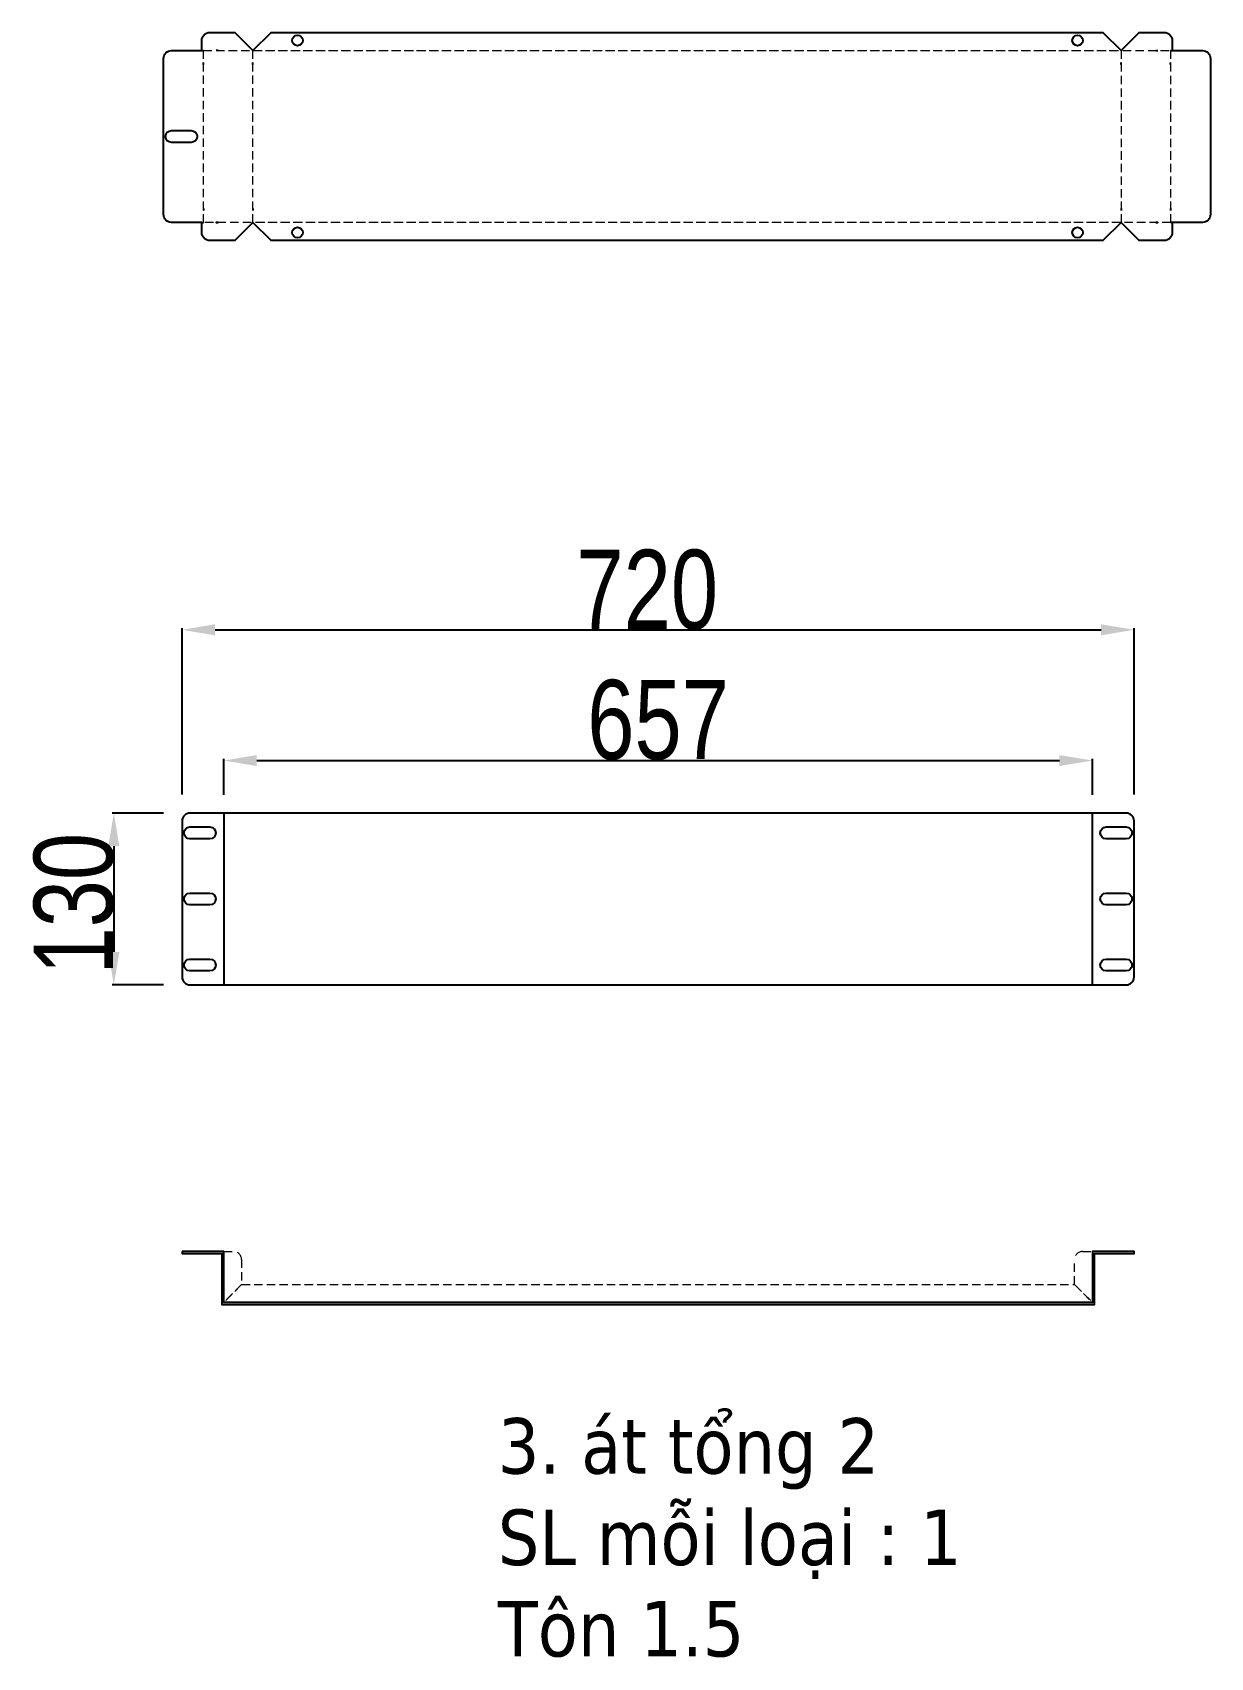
# Model space of a CAD drawing. Header units: inches. Extents: x 21 to 136330, y 8 to 58290.
# Drawn here: x 16217 to 17108, y 27099 to 28329 of the extents above; entities that cross this region are included whole.
import ezdxf

# ---------------------------------------------------------------- set-up
doc = ezdxf.new("R2010")
doc.units = ezdxf.units.IN
doc.header["$MEASUREMENT"] = 0
doc.linetypes.add('HIDDEN', pattern=[9.525, 6.35, -3.175])
doc.layers.add('@.0.DM. NÉT CHÍNH', color=7, linetype='Continuous')
doc.layers.add('@.0.DM. NÉT CHÍNH @ 1', color=7, linetype='Continuous')
doc.layers.add('@.0.DM. NÉT ĐỨT', color=8, linetype='HIDDEN', lineweight=9)
doc.layers.add('@.DM. KÍCH THƯỚC', color=8, linetype='Continuous', transparency=0.2)
doc.layers.add('@.DM. KÍCH THƯỚC @ 1', color=8, linetype='Continuous', transparency=0.2)
doc.styles.add('Note Text (ISO)', font='tahoma.ttf')
doc.styles.add('roman', font='roman.shx', dxfattribs={"width": 0.8})
doc.dimstyles.new('Kích thước Duy Mạnh', dxfattribs={"dimtxt": 30, "dimasz": 25, "dimexe": 1.25, "dimexo": 20, "dimtad": 1, "dimdec": 1, "dimtxsty": 'roman', "dimcen": 2.5, "dimclrd": 8, "dimclre": 8, "dimclrt": 2, "dimadec": 0, "dimazin": 0, "dimtfac": 1, "dimtdec": 1, "dimtix": 1, "dimtmove": 0, "dimatfit": 3, "dimfxl": 1, "dimtfillclr": 1, "dimarcsym": 0})

# ---------------------------------------------------------------- blocks, each defined once
blk = doc.blocks.new('*D591')
at = {"layer": '@.DM. KÍCH THƯỚC', "color": 8, "lineweight": -2, "transparency": 16777216}
for p, q in [((16330, 27752), (16330, 27878)), ((17050, 27752), (17050, 27878))]:
    blk.add_line(p, q, dxfattribs=at)
at = {"layer": '@.DM. KÍCH THƯỚC', "lineweight": -2, "transparency": 16777216}
blk.add_line((16355, 27876.7), (17025, 27876.7), dxfattribs=at)
at = {"layer": '@.DM. KÍCH THƯỚC', "transparency": 16777216}
for points in [[(16355, 27880.9), (16355, 27872.5), (16330, 27876.7)], [(17025, 27880.9), (17025, 27872.5), (17050, 27876.7)]]:
    blk.add_solid(points, dxfattribs=at)
at = {"layer": 'Defpoints', "color": 0, "transparency": 16777216}
for p in [(17050, 27876.7), (16330, 27732), (17050, 27732)]:
    blk.add_point(p, dxfattribs=at)
at = {"layer": '@.DM. KÍCH THƯỚC', "color": 2, "transparency": 16777216, "insert": (16628.3, 27937.3), "char_height": 60, "attachment_point": 1, "style": 'roman'}
blk.add_mtext('720', dxfattribs=at)
blk = doc.blocks.new('*D592')
at = {"layer": '@.DM. KÍCH THƯỚC', "color": 8, "lineweight": -2, "transparency": 16777216}
for p, q in [((16316, 27738), (16277.2, 27738)), ((16316, 27608), (16277.2, 27608))]:
    blk.add_line(p, q, dxfattribs=at)
at = {"layer": '@.DM. KÍCH THƯỚC', "lineweight": -2, "transparency": 16777216}
blk.add_line((16278.4, 27713), (16278.4, 27633), dxfattribs=at)
at = {"layer": '@.DM. KÍCH THƯỚC', "transparency": 16777216}
for points in [[(16274.2, 27713), (16282.6, 27713), (16278.4, 27738)], [(16274.2, 27633), (16282.6, 27633), (16278.4, 27608)]]:
    blk.add_solid(points, dxfattribs=at)
at = {"layer": 'Defpoints', "color": 0, "transparency": 16777216}
for p in [(16336, 27738), (16278.4, 27608), (16336, 27608)]:
    blk.add_point(p, dxfattribs=at)
at = {"layer": '@.DM. KÍCH THƯỚC', "color": 2, "transparency": 16777216, "insert": (16217.8, 27615.9), "char_height": 60, "attachment_point": 1, "rotation": 90, "style": 'roman'}
blk.add_mtext('130', dxfattribs=at)
blk = doc.blocks.new('*D594')
at = {"layer": '@.0.DM. NÉT CHÍNH', "color": 8, "lineweight": -2, "transparency": 16777216}
for p, q in [((16361.5, 27751.9), (16361.5, 27779)), ((17018.5, 27751.9), (17018.5, 27779))]:
    blk.add_line(p, q, dxfattribs=at)
at = {"layer": '@.0.DM. NÉT CHÍNH', "lineweight": -2, "transparency": 16777216}
blk.add_line((16386.5, 27777.8), (16993.5, 27777.8), dxfattribs=at)
at = {"layer": '@.0.DM. NÉT CHÍNH', "transparency": 16777216}
for points in [[(16386.5, 27781.9), (16386.5, 27773.6), (16361.5, 27777.8)], [(16993.5, 27781.9), (16993.5, 27773.6), (17018.5, 27777.8)]]:
    blk.add_solid(points, dxfattribs=at)
at = {"layer": 'Defpoints', "color": 0, "transparency": 16777216}
for p in [(17018.5, 27777.8), (16361.5, 27731.9), (17018.5, 27731.9)]:
    blk.add_point(p, dxfattribs=at)
at = {"layer": '@.0.DM. NÉT CHÍNH', "color": 2, "transparency": 16777216, "insert": (16690, 27808.4), "char_height": 60, "attachment_point": 5, "style": 'roman'}
blk.add_mtext('657', dxfattribs=at)
blk = doc.blocks.new('*U87')
at = {"layer": '@.0.DM. NÉT CHÍNH', "color": 0}
for p, q in [((-38.7, 130), (-37.4, 130)), ((694, 130), (695.2, 130)), ((-38.7, 0), (-37.4, 0)), ((695.3, 0), (694, 0))]:
    blk.add_line(p, q, dxfattribs=at)
at = {"layer": '@.0.DM. NÉT CHÍNH', "color": 1}
for p, q in [((-26.3, 130), (-27.8, 130)), ((682.9, 130), (684.4, 130)), ((-37.4, 119.4), (-37.4, 120.9)), ((0, 119.4), (0, 120.9)), ((656.6, 119.4), (656.6, 120.9)), ((694, 119.4), (694, 120.9)), ((-37.4, 10.6), (-37.4, 9.1)), ((0, 10.6), (0, 9.1)), ((656.6, 10.6), (656.6, 9.1)), ((694, 10.6), (694, 9.1))]:
    blk.add_line(p, q, dxfattribs=at)
at = {"layer": '@.0.DM. NÉT CHÍNH', "color": 0}
blk.add_lwpolyline([(695.3, 130), (718.2, 130, -0.414214), (724.2, 124), (724.2, 6, -0.414214), (718.2, 0), (695.3, 0), (695.3, -7.7, -0.414214), (689.3, -13.7), (670.3, -13.7), (656.6, 0), (642.9, -13.7), (13.7, -13.7), (0, 0), (-13.7, -13.7), (-32.7, -13.7, -0.414214), (-38.7, -7.7), (-38.7, 0), (-61.6, 0, -0.414214), (-67.6, 6), (-67.6, 124, -0.414214), (-61.6, 130), (-38.7, 130), (-38.7, 137.7, -0.414214), (-32.7, 143.7), (-13.7, 143.7), (0, 130), (13.7, 143.7), (642.9, 143.7), (656.6, 130), (670.3, 143.7), (689.3, 143.7, -0.414214), (695.3, 137.7)], format="xyb", close=True, dxfattribs=at)
at = {"layer": '@.0.DM. NÉT CHÍNH', "color": 1}
for points in [[(-26.3, 0), (-27.8, 0)], [(682.9, 0), (684.4, 0)]]:
    blk.add_lwpolyline(points, close=True, dxfattribs=at)
at = {"layer": '@.0.DM. NÉT CHÍNH'}
for centre in [(33.7, 137.7), (623.7, 137.7), (33.7, -7.7), (623.7, -7.7)]:
    blk.add_circle(centre, 4, dxfattribs=at)
at = {"layer": '@.0.DM. NÉT ĐỨT'}
for points in [[(-37.4, 0), (-37.4, 130), (694, 130), (694, 0)], [(656.6, 130), (656.6, 0), (0, 0), (0, 130)]]:
    blk.add_lwpolyline(points, close=True, dxfattribs=at)

msp = doc.modelspace()

# ---------------------------------------------------------------- linework, layer by layer
at = {"layer": '@.0.DM. NÉT CHÍNH', "color": 0}
for p, q in [((16361.4843, 27738.0325), (16361.4843, 27608.0325)), ((17018.4843, 27608.0325), (17018.4843, 27738.0325))]:
    msp.add_line(p, q, dxfattribs=at)
for points in [[(16322.001, 28254.501), (16331.001, 28254.501), (16337.001, 28254.501, -1), (16337.001, 28245.501), (16331.001, 28245.501), (16322.001, 28245.501, -1)], [(16329.9843, 27614.0325, 0.414213562), (16335.9843, 27608.0325), (17043.9843, 27608.0325, 0.414213562), (17049.9843, 27614.0325), (17049.9843, 27732.0325, 0.414213562), (17043.9843, 27738.0325), (16335.9843, 27738.0325, 0.414213562), (16329.9843, 27732.0325)], [(16335.9843, 27727.5325), (16350.9843, 27727.5325, -1), (16350.9843, 27718.5325), (16335.9843, 27718.5325, -1)], [(17028.9843, 27727.5325), (17043.9843, 27727.5325, -1), (17043.9843, 27718.5325), (17028.9843, 27718.5325, -1)], [(16335.9843, 27677.5325), (16341.9843, 27677.5325), (16350.9843, 27677.5325, -1), (16350.9843, 27668.5325), (16341.9843, 27668.5325), (16335.9843, 27668.5325, -1)], [(17028.9843, 27677.5325), (17034.9843, 27677.5325), (17043.9843, 27677.5325, -1), (17043.9843, 27668.5325), (17034.9843, 27668.5325), (17028.9843, 27668.5325, -1)], [(16350.9843, 27618.5325), (16335.9843, 27618.5325, -1), (16335.9843, 27627.5325), (16350.9843, 27627.5325, -1)], [(17028.9843, 27627.5325), (17043.9843, 27627.5325, -1), (17043.9843, 27618.5325), (17028.9843, 27618.5325, -1)]]:
    msp.add_lwpolyline(points, format="xyb", close=True, dxfattribs=at)
msp.add_lwpolyline([(16329.9843, 27406.2507), (16329.9843, 27404.7507), (16359.9843, 27404.7507), (16359.9843, 27366.2507), (17019.9843, 27366.2507), (17019.9843, 27404.7507), (17049.9843, 27404.7507), (17049.9843, 27406.2507), (17018.4843, 27406.2507), (17018.4843, 27367.7507), (16361.4843, 27367.7507), (16361.4843, 27406.2507)], close=True, dxfattribs=at)
at = {"layer": '@.0.DM. NÉT ĐỨT'}
msp.add_lwpolyline([(16361.4959, 27406.2507), (16368.9843, 27406.2507, -0.414213562), (16374.9843, 27400.2507), (16374.9843, 27381.3214), (16362.9843, 27369.3214), (16363.0551, 27369.2507), (16375.0551, 27381.2507), (17004.9136, 27381.2507), (17016.9136, 27369.2507), (17016.9843, 27369.3214), (17004.9843, 27381.3214), (17004.9843, 27400.2507, -0.414213562), (17010.9843, 27406.2507), (17018.4275, 27406.2507)], format="xyb", dxfattribs=at)

# ---------------------------------------------------------------- block references
at = {"layer": '@.0.DM. NÉT CHÍNH'}
msp.add_blockref('*U87', (16383.5904, 28185.0011), dxfattribs=at)

# ---------------------------------------------------------------- texts
at = {"layer": '@.0.DM. NÉT CHÍNH', "color": 2, "insert": (16568.7906, 27280.1782), "char_height": 41.999999, "width": 551.411705, "attachment_point": 1, "line_spacing_factor": 0.987884, "style": 'Note Text (ISO)'}
msp.add_mtext('\\fTahoma|b0|i0;3. át tổng 2\\P\\fTahoma|b0|i0;SL mỗi loại : 1\\P\\fTahoma|b0|i0;Tôn 1.5', dxfattribs=at)

# ---------------------------------------------------------------- dimensions: what is measured, and where the dimension line sits
at = {"layer": '@.0.DM. NÉT CHÍNH @ 1', "color": 0}
dim = msp.add_linear_dim(base=(17018.4843, 27777.7597), p1=(16361.4843, 27731.8518), p2=(17018.4843, 27731.8518), dimstyle='Kích thước Duy Mạnh', override={"dimscale": 1, "dimtxt": 60, "dimdec": 0, "dimclrd": 256, "dimtdec": 0, "dimtix": 1, "dimtofl": 1, "dimtmove": 0, "dimatfit": 3}, dxfattribs=at)
dim.commit()
dim.dimension.update_dxf_attribs({"geometry": '*D594', "text_midpoint": (16689.9843, 27808.3847)})
at = {"layer": '@.DM. KÍCH THƯỚC @ 1', "color": 0}
for base, p1, p2, angle, picture, middle in [((17049.9843, 27876.7108), (16329.9843, 27732.0325), (17049.9843, 27732.0325), 180, '*D591', (16689.9843, 27876.7108)), ((16278.4153, 27608.0325), (16335.9843, 27738.0325), (16335.9843, 27608.0325), 90, '*D592', (16278.4153, 27673.0325))]:
    dim = msp.add_linear_dim(base=base, p1=p1, p2=p2, angle=angle, dimstyle='Kích thước Duy Mạnh', override={"dimscale": 1, "dimtxt": 60, "dimdec": 0, "dimclrd": 256, "dimtdec": 0, "dimtix": 1, "dimtofl": 0, "dimtmove": 0, "dimatfit": 1}, dxfattribs=at)
    dim.commit()
    dim.dimension.update_dxf_attribs({"geometry": picture, "text_midpoint": middle, "dimtype": 128})

doc.saveas('drawing.dxf')
